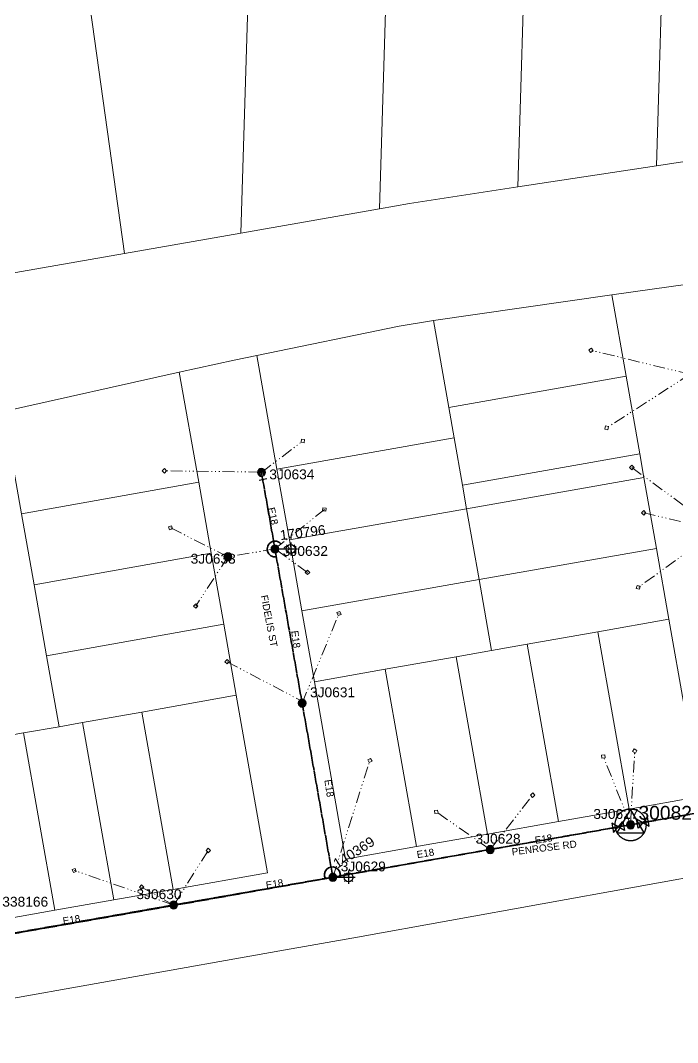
# Model space of a CAD drawing. Header units: metres. Extents: x 244561 to 254068, y 6159332 to 6162744.
# Drawn here: x 251592.3 to 251759.2, y 6161391.3 to 6161650.9 of the extents above; entities that cross this region are included whole.
import ezdxf
from ezdxf.enums import TextEntityAlignment as Align

# ---------------------------------------------------------------- set-up
doc = ezdxf.new("R2010")
doc.units = ezdxf.units.M
doc.linetypes.add('Cable Exist OH', pattern=[1, 1, 0])
doc.linetypes.add('PHANTOMX2', pattern=[6.6, 3, -0.75, 0.2, -0.75, 0.2, -0.75, 0.2, -0.75])
doc.layers.get('0').update_dxf_attribs({"color": 6})
for name, color, linetype, lineweight in [('_User_HV_Exist', 1, 'Continuous', 35), ('_User_LV_Exist', 5, 'Continuous', 35), ('Cadastre Developer_SP_NEW', 92, 'Continuous', 15), ('Cadastre Land Parcels_SP_EXT', 118, 'Continuous', 15), ('Cadastre Roads_SP_EXT', 218, 'Continuous', 15), ('Mains_HV_EXT', 13, 'Continuous', 25), ('Mains_LV_EXT', 163, 'Continuous', 25), ('Mains_SL_EXT', 131, 'Continuous', 25), ('Services_SP_EXT', 42, 'PHANTOMX2', 20)]:
    doc.layers.add(name, color=color, linetype=linetype, lineweight=lineweight)
for name, color, linetype in [('Equip_LV_EXT', 7, 'Continuous'), ('Equip_SP_SL_EXT', 7, 'Continuous'), ('Sub_SP_TR_HV_LV_EXT', 7, 'Continuous'), ('SupportsOH_SP_TR_HV_LV_SL_EXT', 7, 'Continuous')]:
    doc.layers.add(name, color=color, linetype=linetype)
doc.styles.add('iecARIAL', font='arial.ttf', dxfattribs={"height": 2})
doc.styles.add('POLE_LABEL', font='arial.ttf', dxfattribs={"height": 2})
doc.styles.add('SL_LABEL', font='arial.ttf', dxfattribs={"height": 2})
doc.styles.get("Standard").update_dxf_attribs({"font": 'arial.ttf'})

# ---------------------------------------------------------------- blocks, each defined once
blk = doc.blocks.new('SUB_POLE_EXT')
at = {"flags": 128}
for points in [[(-0.05, 4), (-0.15, 4), (-0.25, 3.99), (-0.34, 3.99), (-0.44, 3.98), (-0.54, 3.96), (-0.64, 3.95), (-0.73, 3.93), (-0.83, 3.91), (-0.92, 3.89), (-1.02, 3.87), (-1.11, 3.84), (-1.21, 3.81), (-1.3, 3.78), (-1.39, 3.75), (-1.49, 3.71), (-1.58, 3.68), (-1.67, 3.64), (-1.75, 3.59), (-1.84, 3.55), (-1.93, 3.5), (-2.01, 3.46), (-2.1, 3.41), (-2.18, 3.35), (-2.26, 3.3), (-2.34, 3.24), (-2.42, 3.18), (-2.5, 3.12), (-2.58, 3.06), (-2.65, 3), (-2.72, 2.93), (-2.79, 2.86), (-2.86, 2.79), (-2.93, 2.72), (-3, 2.65), (-3.06, 2.58), (-3.12, 2.5), (-3.18, 2.42), (-3.24, 2.34), (-3.3, 2.26), (-3.35, 2.18), (-3.41, 2.1), (-3.46, 2.01), (-3.5, 1.93), (-3.55, 1.84), (-3.59, 1.75), (-3.64, 1.67), (-3.68, 1.58), (-3.71, 1.49), (-3.75, 1.39), (-3.78, 1.3), (-3.81, 1.21), (-3.84, 1.11), (-3.87, 1.02), (-3.89, 0.92), (-3.91, 0.83), (-3.93, 0.73), (-3.95, 0.64), (-3.96, 0.54), (-3.98, 0.44), (-3.99, 0.34), (-3.99, 0.25), (-4, 0.15), (-4, 0.05), (-4, -0.05), (-4, -0.15), (-3.99, -0.25), (-3.99, -0.34), (-3.98, -0.44), (-3.96, -0.54), (-3.95, -0.64), (-3.93, -0.73), (-3.91, -0.83), (-3.89, -0.92), (-3.87, -1.02), (-3.84, -1.11), (-3.81, -1.21), (-3.78, -1.3), (-3.75, -1.39), (-3.71, -1.49), (-3.68, -1.58), (-3.64, -1.67), (-3.59, -1.75), (-3.55, -1.84), (-3.5, -1.93), (-3.46, -2.01), (-3.41, -2.1), (-3.35, -2.18), (-3.3, -2.26), (-3.24, -2.34), (-3.18, -2.42), (-3.12, -2.5), (-3.06, -2.58), (-3, -2.65), (-2.93, -2.72), (-2.86, -2.79), (-2.79, -2.86), (-2.72, -2.93), (-2.65, -3), (-2.58, -3.06), (-2.5, -3.12), (-2.42, -3.18), (-2.34, -3.24), (-2.26, -3.3), (-2.18, -3.35), (-2.1, -3.41), (-2.01, -3.46), (-1.93, -3.5), (-1.84, -3.55), (-1.75, -3.59), (-1.67, -3.64), (-1.58, -3.68), (-1.49, -3.71), (-1.39, -3.75), (-1.3, -3.78), (-1.21, -3.81), (-1.11, -3.84), (-1.02, -3.87), (-0.92, -3.89), (-0.83, -3.91), (-0.73, -3.93), (-0.64, -3.95), (-0.54, -3.96), (-0.44, -3.98), (-0.34, -3.99), (-0.25, -3.99), (-0.15, -4), (-0.05, -4), (0.05, -4), (0.15, -4), (0.25, -3.99), (0.34, -3.99), (0.44, -3.98), (0.54, -3.96), (0.64, -3.95), (0.73, -3.93), (0.83, -3.91), (0.92, -3.89), (1.02, -3.87), (1.11, -3.84), (1.21, -3.81), (1.3, -3.78), (1.39, -3.75), (1.49, -3.71), (1.58, -3.68), (1.67, -3.64), (1.75, -3.59), (1.84, -3.55), (1.93, -3.5), (2.01, -3.46), (2.1, -3.41), (2.18, -3.35), (2.26, -3.3), (2.34, -3.24), (2.42, -3.18), (2.5, -3.12), (2.58, -3.06), (2.65, -3), (2.72, -2.93), (2.79, -2.86), (2.86, -2.79), (2.93, -2.72), (3, -2.65), (3.06, -2.58), (3.12, -2.5), (3.18, -2.42), (3.24, -2.34), (3.3, -2.26), (3.35, -2.18), (3.41, -2.1), (3.46, -2.01), (3.5, -1.93), (3.55, -1.84), (3.59, -1.75), (3.64, -1.67), (3.68, -1.58), (3.71, -1.49), (3.75, -1.39), (3.78, -1.3), (3.81, -1.21), (3.84, -1.11), (3.87, -1.02), (3.89, -0.92), (3.91, -0.83), (3.93, -0.73), (3.95, -0.64), (3.96, -0.54), (3.98, -0.44), (3.99, -0.34), (3.99, -0.25), (4, -0.15), (4, -0.05), (4, 0.05), (4, 0.15), (3.99, 0.25), (3.99, 0.34), (3.98, 0.44), (3.96, 0.54), (3.95, 0.64), (3.93, 0.73), (3.91, 0.83), (3.89, 0.92), (3.87, 1.02), (3.84, 1.11), (3.81, 1.21), (3.78, 1.3), (3.75, 1.39), (3.71, 1.49), (3.68, 1.58), (3.64, 1.67), (3.59, 1.75), (3.55, 1.84), (3.5, 1.93), (3.46, 2.01), (3.41, 2.1), (3.35, 2.18), (3.3, 2.26), (3.24, 2.34), (3.18, 2.42), (3.12, 2.5), (3.06, 2.58), (3, 2.65), (2.93, 2.72), (2.86, 2.79), (2.79, 2.86), (2.72, 2.93), (2.65, 3), (2.58, 3.06), (2.5, 3.12), (2.42, 3.18), (2.34, 3.24), (2.26, 3.3), (2.18, 3.35), (2.1, 3.41), (2.01, 3.46), (1.93, 3.5), (1.84, 3.55), (1.75, 3.59), (1.67, 3.64), (1.58, 3.68), (1.49, 3.71), (1.39, 3.75), (1.3, 3.78), (1.21, 3.81), (1.11, 3.84), (1.02, 3.87), (0.92, 3.89), (0.83, 3.91), (0.73, 3.93), (0.64, 3.95), (0.54, 3.96), (0.44, 3.98), (0.34, 3.99), (0.25, 3.99), (0.15, 4), (0.05, 4)], [(0, 4), (-3.46, -2), (3.46, -2)]]:
    blk.add_lwpolyline(points, close=True, dxfattribs=at)
at = {"flags": 8}
blk.add_attdef('ASSET_NUM', text='', height=2.5, dxfattribs=at).set_placement((0, 7), align=Align.MIDDLE_CENTER)
for tag, flags, p in [('STREET_CODE', 9, (-1.38, 1.45)), ('NO_PHASES', 9, (-1.38, 1.05)), ('OPERATED_BY', 9, (-1.38, 0.65)), ('MAINTAINED_BY', 9, (-1.38, 0.45)), ('ORIENTATION', 9, (-1.38, 0.25)), ('OWNED_BY', 9, (-1.38, 0.05)), ('CONSTRUCTED_VOLTAGE', 9, (-1.13, 0.75)), ('OPERATING_VOLTAGE', 9, (-1.13, 0.35)), ('STATE', 9, (-1.38, -0.35)), ('USAGE', 9, (-1.38, -0.75)), ('LEGEND', 9, (-1.38, -0.95)), ('SUBURB', 9, (-1.38, -1.15)), ('STREETNAME', 9, (-1.38, -1.35)), ('LOCATION', 9, (-1.38, -1.55)), ('NOTES', 9, (-1.38, -1.75)), ('Z', 1, (-1.38, -1.95)), ('SECONDARY_VOLTAGE', 9, (-1.13, -0.65)), ('SUBSTATION_TYPE', 9, (-1.13, -1.05))]:
    blk.add_attdef(tag, text='', height=0.1, dxfattribs=dict(flags=flags)).set_placement(p, align=Align.MIDDLE_LEFT)
blk = doc.blocks.new('LV_OH_LINKS_DISTFUSE_EXT')
for p, q in [((0, 0), (0.96, 0)), ((3.84, 0), (4.8, 0))]:
    blk.add_line(p, q)
blk.add_lwpolyline([(3.84, -1.2), (3.84, 1.2), (0.96, -1.2), (0.96, 1.2)], close=True)
at = {"flags": 9}
for tag, p in [('ACTUAL_STATUS', (0, 0)), ('CONSTRUCTED_VOLTAGE', (0, -0.2)), ('OPERATING_VOLTAGE', (0, -0.6)), ('ORIENTATION', (0, -0.8)), ('OWNED_BY', (0, -1)), ('STATE', (0, -1.2)), ('SWITCH_TYPE', (0, -1.4)), ('NO_PHASES', (0, -0.4)), ('USAGE', (0, -1.6)), ('NOTES', (0, -1.8))]:
    blk.add_attdef(tag, text='', height=0.2, dxfattribs=at).set_placement(p, align=Align.MIDDLE_LEFT)
at = {"flags": 1}
blk.add_attdef('Z', (0, 0), '', height=0.2, dxfattribs=at)
blk = doc.blocks.new('SL_LANTERN_EXT')
at = {"flags": 9}
for tag, p in [('LRATECODE', (-7.4, 0)), ('LOUTREACHVOCAB', (-7.2, 0)), ('LOUTREACH', (-7, 0)), ('LANTNUMBER', (-6.6, 0)), ('LNEW', (-6.4, 0)), ('LMASTVOCAB', (-6.2, 0)), ('LMAST', (-6, 0)), ('LLAMPVOCAB', (-5.8, 0)), ('LLAMP', (-5.6, 0)), ('LEXIST', (-5.4, 0)), ('LCHARGE3PERCENT', (-5.2, 0)), ('LCHARGE3', (-5, 0)), ('LCHARGE2PERCENT', (-4.8, 0)), ('LCHARGE2', (-4.6, 0)), ('LCHARGE1PERCENT', (-4.4, 0)), ('LCHARGE1', (-4.2, 0)), ('LCATEGORY', (-4, 0)), ('LBRACKETVOCAB', (-3.8, 0)), ('LBRACKET', (-3.6, 0)), ('LKINGHEIGHT', (-3.4, 0)), ('CREPLACE', (-3.2, 0)), ('CREMOVE', (-3, 0)), ('CNUMBER', (-2.8, 0)), ('CNEW', (-2.6, 0)), ('CEXIST', (-2.4, 0)), ('USAGE', (-2.2, 0)), ('STATE', (-2, 0)), ('OWNED_BY', (-1.8, 0)), ('ORIENTATION', (-1.6, 0)), ('OPERATING_VOLTAGE', (-1.4, 0)), ('NO_PHASES', (-1.2, 0)), ('LANTERN_TYPE', (-1, 0)), ('LANTERN_PURPOSE', (-0.8, 0)), ('CONTROL_TYPE', (-0.6, 0)), ('CONSTRUCTED_VOLTAGE', (-0.4, 0))]:
    blk.add_attdef(tag, text='', height=0.001, rotation=270, dxfattribs=at).set_placement(p, align=Align.MIDDLE_LEFT)
at = {"style": 'SL_LABEL', "flags": 9}
blk.add_attdef('STREET_CODE', text='', height=0.001, rotation=270, dxfattribs=at).set_placement((0, 0), align=Align.MIDDLE_LEFT)
at = {"flags": 1}
blk.add_attdef('Z', (0, 0), '', height=0.001, rotation=270, dxfattribs=at)
at = {"width": 0.9}
blk.add_attdef('LNUMBER', text='', height=1, dxfattribs=at).set_placement((7, -1), align=Align.MIDDLE_LEFT)
at = {"flags": 9}
for tag, p in [('LREMOVE', (0, -7.6)), ('LREPLACE', (0, -7.8)), ('LTYPE', (0, -8)), ('LTYPEVOCAB', (0, -8.2)), ('LEGEND', (0, -8.4)), ('SUBURB', (0, -8.6)), ('STREETNAME', (0, -8.8)), ('LOCATION', (0, -9)), ('NOTES', (0, -9.2)), ('MAINTAINED_BY', (0, -9.86))]:
    blk.add_attdef(tag, text='', height=0.001, dxfattribs=at).set_placement(p, align=Align.MIDDLE_LEFT)
blk.add_attdef('OPERATED_BY', (0, -9.61), '', height=0.001, dxfattribs=at)
blk.add_wipeout([(5.69, 0), (5.06, -1.06), (4, -1.69), (2.94, -1.06), (2.31, 0), (2.94, 1.06), (4, 1.69), (5.06, 1.06)])
for p, q in [((0, 0), (4, 0)), ((2.94, 1.06), (3.2, 0.8)), ((4, 1.69), (4, 0)), ((5.06, 1.06), (4.8, 0.8)), ((2.94, -1.06), (3.2, -0.8)), ((4, 0), (5.69, 0)), ((4, 0), (4, -1.69)), ((5.06, -1.06), (4.8, -0.8))]:
    blk.add_line(p, q)
blk.add_circle((4, 0), 1.12)
blk = doc.blocks.new('CCP_EXT')
at = {"flags": 9}
blk.add_attdef('NOTES', text='', height=0.2, dxfattribs=at).set_placement((0, -2), align=Align.MIDDLE_LEFT)
blk.add_wipeout([(0, 0.57), (0.57, 0), (0, -0.57), (-0.57, 0)])
blk.add_lwpolyline([(-0.57, 0), (0, 0.57), (0.57, 0), (0, -0.57), (-0.57, 0)])
at = {"flags": 1}
blk.add_attdef('Z', (0, 0), '', height=0.2, dxfattribs=at)
at = {"flags": 9}
for tag, p in [('CCP_TYPE', (0, 0)), ('CONSTRUCTED_VOLTAGE', (0, -0.2)), ('OPERATING_VOLTAGE', (0, -0.6)), ('ORIENTATION', (0, -0.8)), ('OWNED_BY', (0, -1)), ('STATE', (0, -1.8)), ('NO_PHASES', (0, -0.4)), ('USAGE', (0, -1.2)), ('LEGEND', (0, -1.4)), ('LIFE_SUPPORT', (0, -1.6))]:
    blk.add_attdef(tag, text='', height=0.2, dxfattribs=at).set_placement(p, align=Align.MIDDLE_LEFT)
blk = doc.blocks.new('POLE_EXT')
blk.add_hatch(color=256).paths.add_polyline_path([(-1, 0, 1), (1, 0, 1)])
blk.add_lwpolyline([(-1, 0, 1), (1, 0, 1)], format="xyb", close=True)
at = {"flags": 8}
blk.add_attdef('pNumber', text='', height=2, dxfattribs=at).set_placement((2.5, 2.5), align=Align.MIDDLE_CENTER)
at = {"style": 'POLE_LABEL', "flags": 9}
for tag, p in [('STRUCTURE_PLANT_NUMBER', (1.35, 0.03)), ('STREET_CODE', (1.35, -0.2))]:
    blk.add_attdef(tag, text='', height=0.2, dxfattribs=at).set_placement(p, align=Align.MIDDLE_LEFT)
at = {"flags": 9}
for tag, p in [('OWNED_BY', (1.35, -0.4)), ('SPECIAL_USE', (1.35, -0.8)), ('STATE', (1.35, -1)), ('cLV', (1.35, -1.4)), ('hDepth', (1.35, -1.6)), ('hDia', (1.35, -1.8)), ('cHV', (1.35, -2)), ('PARENT', (1.35, -0.6)), ('USAGE', (1.35, -1.2)), ('LBRACKET', (1.35, -2.2)), ('LExisting', (1.35, -2.4)), ('LANTNUMBER', (1.35, -2.6)), ('cLinedev', (1.35, -3.4)), ('pExisting', (1.35, -3.8)), ('pFooting', (1.35, -4.4)), ('pNew', (1.35, -4.6)), ('pRelocate', (1.35, -5)), ('pRemove', (1.35, -5.2)), ('LOther', (1.35, -2.8)), ('LRemove', (1.35, -3)), ('LEGEND', (1.35, -3.2)), ('LOCATION', (1.35, -3.6)), ('PFNUMBER', (1.35, -4)), ('NEWPFNUMBER', (1.35, -4.2)), ('pReplace', (1.35, -5.4)), ('pStay', (1.35, -5.6)), ('pType', (1.35, -5.8)), ('cspan', (1.35, -6)), ('STREETNAME', (1.35, -6.2)), ('SUBURB', (1.35, -6.4)), ('OPERATED_BY', (1.36, -7.01)), ('NOTES', (1.35, -6.6)), ('MAINTAINED_BY', (1.36, -6.81))]:
    blk.add_attdef(tag, text='', height=0.2, dxfattribs=at).set_placement(p, align=Align.MIDDLE_LEFT)
at = {"flags": 1}
blk.add_attdef('Z', (1.35, -7.33), '', height=0.2, dxfattribs=at)
blk = doc.blocks.new('End Shackle_EXT')
blk.add_wipeout([(0, 0.25), (1.81, 0.25), (1.82, -0.25), (0, -0.25)])
blk.add_line((1.81, -1), (1.81, 1))
at = {"flags": 1}
blk.add_attdef('Z', (0, 0), '', height=0.2, dxfattribs=at)
at = {"flags": 9}
for tag, p in [('CONNECTOR_TYPE', (0, 0)), ('CONSTRUCTED_VOLTAGE', (0, -0.2)), ('OPERATING_VOLTAGE', (0, -0.6)), ('ORIENTATION', (0, -0.8)), ('OWNED_BY', (0, -1)), ('STATE', (0, -1.2)), ('NO_PHASES', (0, -0.4)), ('USAGE', (0, -1.4)), ('NOTES', (0, -1.6))]:
    blk.add_attdef(tag, text='', height=0.2, dxfattribs=at).set_placement(p, align=Align.MIDDLE_LEFT)

msp = doc.modelspace()

# ---------------------------------------------------------------- linework, layer by layer
at = {"layer": '_User_LV_Exist', "linetype": 'Cable Exist OH'}
for points in [[(251747.229, 6161446.652), (251781.4981, 6161452.6941)], [(251747.229, 6161446.652), (251711.5609, 6161440.363)], [(251577.7689, 6161416.7787), (251631.1734, 6161426.2757)]]:
    msp.add_lwpolyline(points, dxfattribs=at)
at = {"layer": 'Cadastre Developer_SP_NEW', "linetype": 'Continuous'}
for points in [[(251618.6697, 6161591.7821), (251606.1672, 6161681.5029), (251604.1033, 6161681.3787), (251594.6201, 6161680.5045), (251585.1965, 6161679.1332), (251575.8568, 6161677.2716), (251566.628, 6161674.9234), (251560.0536, 6161672.8795), (251589.1191, 6161586.6139), (251618.6697, 6161591.7821)], [(251648.2204, 6161596.9492), (251650.7343, 6161679.5789), (251628.918, 6161681.0974), (251606.1672, 6161681.5029), (251618.6697, 6161591.7821), (251648.2204, 6161596.9492)], [(251683.4248, 6161603.1062), (251685.717, 6161678.4636), (251683.3835, 6161678.4873), (251681.0498, 6161678.519), (251678.7168, 6161678.5568), (251676.3834, 6161678.6024), (251674.0508, 6161678.6551), (251671.718, 6161678.7147), (251669.3858, 6161678.7823), (251667.0534, 6161678.8568), (251664.7208, 6161678.9384), (251662.3888, 6161679.0269), (251660.0575, 6161679.1233), (251657.7259, 6161679.2258), (251655.3951, 6161679.3362), (251653.0648, 6161679.4546), (251650.7343, 6161679.5789), (251648.2204, 6161596.9492), (251683.4248, 6161603.1062)], [(251691.0584, 6161604.4422), (251718.6049, 6161608.6416), (251720.7463, 6161678.8908), (251709.6742, 6161678.6356), (251707.2787, 6161678.5841), (251704.8836, 6161678.5405), (251702.4876, 6161678.5039), (251700.0922, 6161678.4752), (251697.6966, 6161678.4546), (251695.3008, 6161678.4409), (251692.9047, 6161678.435), (251690.5085, 6161678.4373), (251688.1129, 6161678.4464), (251685.717, 6161678.4636), (251683.4248, 6161603.1062), (251691.0584, 6161604.4422)], [(251753.7831, 6161614.0045), (251755.7641, 6161678.9781), (251753.4373, 6161679.024), (251751.11, 6161679.0619), (251748.7838, 6161679.0919), (251746.456, 6161679.1158), (251744.1293, 6161679.1318), (251741.802, 6161679.1408), (251739.4748, 6161679.142), (251737.1478, 6161679.136), (251734.8202, 6161679.1232), (251732.4937, 6161679.1024), (251730.1665, 6161679.0746), (251727.8396, 6161679.0388), (251725.5128, 6161678.9961), (251723.1861, 6161678.9465), (251720.7463, 6161678.8908), (251718.6049, 6161608.6416), (251753.7831, 6161614.0045)], [(251790.4877, 6161619.6015), (251792.2468, 6161677.3077), (251778.721, 6161678.0305), (251755.7641, 6161678.9781), (251753.7831, 6161614.0045), (251790.4877, 6161619.6015)], [(251580.7146, 6161421.3598), (251582.9947, 6161421.7606), (251575.0346, 6161466.7889), (251593.0422, 6161469.9786), (251602.0534, 6161471.5746), (251598.8797, 6161489.5847), (251595.7059, 6161507.5946), (251592.5321, 6161525.6047), (251587.9412, 6161551.658), (251586.062, 6161551.2691), (251537.9184, 6161539.2163), (251523.7716, 6161535.6758), (251545.1735, 6161415.0928), (251580.7146, 6161421.3598)], [(251601.0051, 6161424.9364), (251593.0422, 6161469.9786), (251575.0346, 6161466.7889), (251582.9947, 6161421.7606), (251601.0051, 6161424.9364)]]:
    msp.add_lwpolyline(points, close=True, dxfattribs=at)
at = {"layer": 'Cadastre Land Parcels_SP_EXT', "linetype": 'Continuous'}
for points in [[(252165.6289, 6161716.8082), (251980.4688, 6161659.6085), (251883.4393, 6161639.7363), (251813.7414, 6161623.297), (251790.4876, 6161619.6015), (251753.783, 6161614.0045), (251718.6048, 6161608.6416), (251691.0582, 6161604.4422), (251683.4246, 6161603.1063), (251648.2202, 6161596.9493), (251618.6696, 6161591.7822), (251589.1189, 6161586.6139), (251574.3226, 6161584.1696), (251555.8402, 6161577.7777), (251517.9467, 6161564.9739), (251470.5788, 6161548.9691), (251423.1895, 6161533.0291), (251360.3179, 6161503.7091), (251314.2861, 6161477.9612), (251260.9887, 6161444.8712), (251251.6398, 6161438.6951), (251185.807, 6161391.0979)], [(251587.941, 6161551.658), (251632.6076, 6161561.6267), (251646.5437, 6161564.6231), (251652.2982, 6161565.8109), (251688.466, 6161573.2895), (251697.1612, 6161574.7465), (251742.4418, 6161581.2154), (251762.365, 6161584.0611), (251809.4103, 6161590.6218), (251861.6436, 6161598.1518), (251876.2055, 6161601.1228), (251949.3936, 6161617.2106), (251969.0701, 6161622.7819), (251996.0722, 6161630.9364), (252007.742, 6161634.4603), (252023.1937, 6161638.6542), (252050.4145, 6161646.0411)]]:
    msp.add_lwpolyline(points, dxfattribs=at)
for points in [[(251618.6697, 6161591.7821), (251606.1672, 6161681.5029), (251604.1033, 6161681.3787), (251594.6201, 6161680.5045), (251585.1965, 6161679.1332), (251575.8568, 6161677.2716), (251566.628, 6161674.9234), (251560.0536, 6161672.8795), (251589.1191, 6161586.6139), (251618.6697, 6161591.7821)], [(251648.2204, 6161596.9492), (251650.7343, 6161679.5789), (251628.918, 6161681.0974), (251606.1672, 6161681.5029), (251618.6697, 6161591.7821), (251648.2204, 6161596.9492)], [(251683.4248, 6161603.1062), (251685.717, 6161678.4636), (251683.3835, 6161678.4873), (251681.0498, 6161678.519), (251678.7168, 6161678.5568), (251676.3834, 6161678.6024), (251674.0508, 6161678.6551), (251671.718, 6161678.7147), (251669.3858, 6161678.7823), (251667.0534, 6161678.8568), (251664.7208, 6161678.9384), (251662.3888, 6161679.0269), (251660.0575, 6161679.1233), (251657.7259, 6161679.2258), (251655.3951, 6161679.3362), (251653.0648, 6161679.4546), (251650.7343, 6161679.5789), (251648.2204, 6161596.9492), (251683.4248, 6161603.1062)], [(251691.0584, 6161604.4422), (251718.6049, 6161608.6416), (251720.7463, 6161678.8908), (251709.6742, 6161678.6356), (251707.2787, 6161678.5841), (251704.8836, 6161678.5405), (251702.4876, 6161678.5039), (251700.0922, 6161678.4752), (251697.6966, 6161678.4546), (251695.3008, 6161678.4409), (251692.9047, 6161678.435), (251690.5085, 6161678.4373), (251688.1129, 6161678.4464), (251685.717, 6161678.4636), (251683.4248, 6161603.1062), (251691.0584, 6161604.4422)], [(251753.7831, 6161614.0045), (251755.7641, 6161678.9781), (251753.4373, 6161679.024), (251751.11, 6161679.0619), (251748.7838, 6161679.0919), (251746.456, 6161679.1158), (251744.1293, 6161679.1318), (251741.802, 6161679.1408), (251739.4748, 6161679.142), (251737.1478, 6161679.136), (251734.8202, 6161679.1232), (251732.4937, 6161679.1024), (251730.1665, 6161679.0746), (251727.8396, 6161679.0388), (251725.5128, 6161678.9961), (251723.1861, 6161678.9465), (251720.7463, 6161678.8908), (251718.6049, 6161608.6416), (251753.7831, 6161614.0045)], [(251790.4877, 6161619.6015), (251792.2468, 6161677.3077), (251778.721, 6161678.0305), (251755.7641, 6161678.9781), (251753.7831, 6161614.0045), (251790.4877, 6161619.6015)], [(251746.0801, 6161560.5737), (251742.4419, 6161581.2154), (251697.1614, 6161574.7465), (251701.0579, 6161552.6361), (251746.0801, 6161560.5737)], [(251702.4128, 6161544.9463), (251701.0579, 6161552.6361), (251697.1614, 6161574.7465), (251688.4662, 6161573.2895), (251652.2983, 6161565.8109), (251657.3775, 6161537.0082), (251702.4128, 6161544.9463)], [(251637.5402, 6161533.6609), (251632.6077, 6161561.6266), (251587.9412, 6161551.658), (251592.5321, 6161525.6047), (251637.5402, 6161533.6609)], [(251749.5523, 6161540.877), (251746.0801, 6161560.5737), (251701.0579, 6161552.6361), (251702.4128, 6161544.9463), (251704.5285, 6161532.9393), (251749.5523, 6161540.877)], [(251580.7146, 6161421.3598), (251582.9947, 6161421.7606), (251575.0346, 6161466.7889), (251593.0422, 6161469.9786), (251602.0534, 6161471.5746), (251598.8797, 6161489.5847), (251595.7059, 6161507.5946), (251592.5321, 6161525.6047), (251587.9412, 6161551.658), (251586.062, 6161551.2691), (251537.9184, 6161539.2163), (251523.7716, 6161535.6758), (251545.1735, 6161415.0928), (251580.7146, 6161421.3598)], [(251705.5863, 6161526.9363), (251704.5285, 6161532.9393), (251702.4128, 6161544.9463), (251657.3775, 6161537.0082), (251660.5536, 6161518.9982), (251705.5863, 6161526.9363)], [(251750.6109, 6161534.874), (251749.5523, 6161540.877), (251704.5285, 6161532.9393), (251705.5863, 6161526.9363), (251750.6109, 6161534.874)], [(251753.7852, 6161516.8639), (251750.6109, 6161534.874), (251705.5863, 6161526.9363), (251708.7599, 6161508.9262), (251753.7852, 6161516.8639)], [(251640.7213, 6161515.6252), (251637.5402, 6161533.6609), (251592.5321, 6161525.6047), (251595.7059, 6161507.5946), (251640.7213, 6161515.6252)], [(251708.7599, 6161508.9262), (251705.5863, 6161526.9363), (251660.5536, 6161518.9982), (251663.7297, 6161500.9881), (251708.7599, 6161508.9262)], [(251720.9391, 6161492.5039), (251738.9497, 6161495.6784), (251756.9603, 6161498.8539), (251753.7852, 6161516.8639), (251708.7599, 6161508.9262), (251711.9334, 6161490.9162), (251720.9391, 6161492.5039)], [(251643.903, 6161497.5885), (251640.7213, 6161515.6252), (251595.7059, 6161507.5946), (251598.8797, 6161489.5847), (251643.903, 6161497.5885)], [(251684.9164, 6161486.1528), (251702.927, 6161489.3283), (251711.9334, 6161490.9162), (251708.7599, 6161508.9262), (251663.7297, 6161500.9881), (251666.9059, 6161482.9782), (251684.9164, 6161486.1528)], [(251764.8972, 6161453.8278), (251756.9603, 6161498.8539), (251738.9497, 6161495.6784), (251746.8867, 6161450.6533), (251764.8972, 6161453.8278)], [(251608.0293, 6161472.6331), (251623.0727, 6161475.298), (251647.0832, 6161479.5518), (251643.903, 6161497.5885), (251598.8797, 6161489.5847), (251602.0534, 6161471.5746), (251608.0293, 6161472.6331)], [(251746.8867, 6161450.6533), (251738.9497, 6161495.6784), (251720.9391, 6161492.5039), (251728.8771, 6161447.4769), (251746.8867, 6161450.6533)], [(251728.8771, 6161447.4769), (251720.9391, 6161492.5039), (251711.9334, 6161490.9162), (251702.927, 6161489.3283), (251710.8666, 6161444.3024), (251728.8771, 6161447.4769)], [(251710.8666, 6161444.3024), (251702.927, 6161489.3283), (251684.9164, 6161486.1528), (251692.8561, 6161441.1288), (251710.8666, 6161444.3024)], [(251692.8561, 6161441.1288), (251684.9164, 6161486.1528), (251666.9059, 6161482.9782), (251674.8465, 6161437.9532), (251692.8561, 6161441.1288)], [(251655.0364, 6161434.4605), (251647.0832, 6161479.5518), (251623.0727, 6161475.298), (251631.0223, 6161430.2266), (251655.0364, 6161434.4605)], [(251631.0223, 6161430.2266), (251623.0727, 6161475.298), (251608.0293, 6161472.6331), (251615.994, 6161427.579), (251631.0223, 6161430.2266)], [(251615.994, 6161427.579), (251608.0293, 6161472.6331), (251602.0534, 6161471.5746), (251593.0422, 6161469.9786), (251601.0051, 6161424.9364), (251615.994, 6161427.579)], [(251601.0051, 6161424.9364), (251593.0422, 6161469.9786), (251575.0346, 6161466.7889), (251582.9947, 6161421.7606), (251601.0051, 6161424.9364)], [(251771.6998, 6161435.0068), (251677.8494, 6161418.0956), (251658.1528, 6161414.6059), (251501.9061, 6161386.8768), (251443.4737, 6161356.7434), (251754.4115, 6161313.072), (251771.6998, 6161435.0068)]]:
    msp.add_lwpolyline(points, close=True, dxfattribs=at)
at = {"layer": 'Mains_LV_EXT', "linetype": 'Continuous'}
for points in [[(251658.4313, 6161518.029, 1.66582972), (251657.2071, 6161514.7156)], [(251673.4643, 6161433.6644, 1.3966114), (251669.7398, 6161432.9745)]]:
    msp.add_lwpolyline(points, format="xyb", dxfattribs=at)
at = {"layer": 'Mains_LV_EXT', "linetype": 'Cable Exist OH'}
for points in [[(251747.229, 6161446.652), (251781.4981, 6161452.6941)], [(251747.229, 6161446.652), (251711.5609, 6161440.363)], [(251577.7689, 6161416.7787), (251631.1734, 6161426.2757)]]:
    msp.add_lwpolyline(points, dxfattribs=at)

# ---------------------------------------------------------------- block references
at = {"layer": 'Equip_LV_EXT'}
for p, rotation in [((251747.9781, 6161446.784), 9.999912713068024), ((251746.4432, 6161446.5134), 189.9581210947559)]:
    msp.add_blockref('LV_OH_LINKS_DISTFUSE_EXT', p, dxfattribs=dict(at, rotation=rotation))
at = {"layer": 'Sub_SP_TR_HV_LV_EXT'}
ref = msp.add_blockref('SUB_POLE_EXT', (251747.229, 6161446.652), dxfattribs=at)
ref.add_attrib('ASSET_NUM', '30082', dxfattribs={"layer": '0', "height": 3.5}).set_placement((251749.229, 6161446.902), align=Align.BOTTOM_LEFT)
at = {"layer": 'SupportsOH_SP_TR_HV_LV_SL_EXT'}
ref = msp.add_blockref('POLE_EXT', (251653.4681, 6161536.1577), dxfattribs=at)
ref.add_attrib('ASSET_NUM', '3J0634', dxfattribs={"layer": '0', "height": 2.5, "style": 'POLE_LABEL'}).set_placement((251655.4681, 6161536.9077), align=Align.TOP_LEFT)
ref = msp.add_blockref('POLE_EXT', (251644.9423, 6161514.7218), dxfattribs=at)
ref.add_attrib('ASSET_NUM', '3J0633', dxfattribs={"layer": '0', "height": 2.5, "style": 'POLE_LABEL'}).set_placement((251646.9423, 6161515.4718), align=Align.TOP_RIGHT)
ref = msp.add_blockref('POLE_EXT', (251663.8011, 6161477.552), dxfattribs=at)
ref.add_attrib('ASSET_NUM', '3J0631', dxfattribs={"layer": '0', "height": 2.5, "style": 'POLE_LABEL'}).set_placement((251665.8011, 6161478.302), align=Align.BOTTOM_LEFT)
ref = msp.add_blockref('POLE_EXT', (251747.229, 6161446.652), dxfattribs=at)
ref.add_attrib('ASSET_NUM', '3J0627', dxfattribs={"layer": '0', "height": 2.5, "style": 'POLE_LABEL'}).set_placement((251749.229, 6161447.402), align=Align.BOTTOM_RIGHT)
ref = msp.add_blockref('POLE_EXT', (251711.5609, 6161440.3631), dxfattribs=at)
ref.add_attrib('ASSET_NUM', '3J0628', dxfattribs={"layer": '0', "height": 2.5, "style": 'POLE_LABEL'}).set_placement((251713.5609, 6161441.1131), align=Align.BOTTOM_CENTER)
ref = msp.add_blockref('POLE_EXT', (251585.6435, 6161424.3591), dxfattribs=at)
ref.add_attrib('ASSET_NUM', '338166', dxfattribs={"layer": '0', "height": 2.5, "style": 'POLE_LABEL'}).set_placement((251587.6435, 6161425.1091), align=Align.BOTTOM_LEFT)

# ---------------------------------------------------------------- texts
at = {"layer": 'Cadastre Roads_SP_EXT'}
for s, rotation, p in [('FIDELIS ST', 280.982532, (251653.273, 6161504.8133)), ('PENROSE RD', 7.177226, (251717.1508, 6161438.8733))]:
    msp.add_text(s, height=1.8, rotation=rotation, dxfattribs=at).set_placement(p)
at = {"layer": 'Mains_LV_EXT'}
for rotation, p in [(277.420975, (251661.0216, 6161495.8628)), (278.790526, (251669.4353, 6161458.0048)), (9.091608, (251723.056, 6161441.8179)), (9.069189, (251693.0556, 6161438.172)), (9.069469, (251654.7271, 6161430.4111)), (9.069759, (251603.1492, 6161421.306))]:
    msp.add_text('E18', height=1.8, rotation=rotation, dxfattribs=at).set_placement(p)

# ---------------------------------------------------------------- next in the draw order: block references
at = {"layer": 'Equip_SP_SL_EXT'}
ref = msp.add_blockref('SL_LANTERN_EXT', (251656.8972, 6161516.7005), dxfattribs=at)
ref.add_attrib('ASSET_NUM', '170796', dxfattribs={"layer": '0', "height": 2.5, "rotation": 7.002818, "style": 'iecARIAL'}).set_placement((251658.3972, 6161518.2005), align=Align.BOTTOM_LEFT)
ref = msp.add_blockref('SL_LANTERN_EXT', (251671.602, 6161433.3194), dxfattribs=at)
ref.add_attrib('ASSET_NUM', '140369', dxfattribs={"layer": '0', "height": 2.5, "rotation": 32.569704, "style": 'iecARIAL'}).set_placement((251673.102, 6161434.8194), align=Align.BOTTOM_LEFT)
at = {"layer": 'Services_SP_EXT'}
for p, rotation in [((251737.1404, 6161567.1666), 167.5235594508838), ((251741.157, 6161547.4771), 32.84111272807832), ((251663.982, 6161544.137), 36.24858405374355), ((251628.8206, 6161536.5534), 359.5340089418627), ((251669.4518, 6161526.7185), 39.78000504422604), ((251630.3527, 6161522.1055), 153.5729467013714), ((251749.1659, 6161506.962), 211.1207000840422), ((251673.1722, 6161500.3152), 66.89591463166191), ((251740.3191, 6161463.9885), 51.7128059711297), ((251748.2836, 6161465.3939), 106.2679139855315), ((251681.002, 6161462.9858), 73.54458974041938), ((251722.3393, 6161454.1599), 87.8153314059581), ((251697.8711, 6161449.9649), 141.4790810890476), ((251605.9248, 6161435.0635), 156.1339768675194)]:
    msp.add_blockref('CCP_EXT', p, dxfattribs=dict(at, rotation=rotation))
for p in [(251747.5281, 6161537.4096), (251750.5697, 6161525.9024), (251665.1597, 6161510.7662), (251636.7696, 6161502.2198), (251644.7612, 6161488.0627), (251639.9571, 6161440.1356), (251623.02, 6161430.8466)]:
    msp.add_blockref('CCP_EXT', p, dxfattribs=at)

# ---------------------------------------------------------------- next in the draw order: linework, layer by layer
at = {"layer": '_User_HV_Exist', "linetype": 'Cable Exist OH'}
for points in [[(251747.229, 6161446.652), (251822.8712, 6161459.9856), (251941.0726, 6161480.4089), (251985.7987, 6161488.1115), (252029.4517, 6161495.4756), (252069.019, 6161502.5491)], [(251221.2203, 6161284), (251271.0793, 6161326.1218), (251329.5765, 6161377.9986), (251378.0908, 6161383.0357), (251521.5448, 6161407.0278), (251747.229, 6161446.652)]]:
    msp.add_lwpolyline(points, dxfattribs=at)
at = {"layer": '_User_LV_Exist', "linetype": 'Continuous'}
for points in [[(251658.4313, 6161518.029, 1.66582972), (251657.2071, 6161514.7156)], [(251673.4643, 6161433.6644, 1.3966114), (251669.7398, 6161432.9745)]]:
    msp.add_lwpolyline(points, format="xyb", dxfattribs=at)
at = {"layer": '_User_LV_Exist', "linetype": 'Cable Exist OH'}
for points in [[(251663.8011, 6161477.552), (251656.8971, 6161516.7005)], [(251671.602, 6161433.3194), (251663.8011, 6161477.552)], [(251671.602, 6161433.3194), (251711.5609, 6161440.363)], [(251631.1734, 6161426.2757), (251671.602, 6161433.3194)]]:
    msp.add_lwpolyline(points, dxfattribs=at)
at = {"layer": 'Cadastre Developer_SP_NEW', "linetype": 'Continuous'}
msp.add_lwpolyline([(251587.941, 6161551.658), (251632.6076, 6161561.6267), (251646.5437, 6161564.6231), (251652.2982, 6161565.8109), (251688.466, 6161573.2895), (251697.1612, 6161574.7465), (251742.4418, 6161581.2154), (251762.365, 6161584.0611), (251809.4103, 6161590.6218), (251861.6436, 6161598.1518), (251876.2055, 6161601.1228), (251949.3936, 6161617.2106), (251969.0701, 6161622.7819), (251996.0722, 6161630.9364), (252007.742, 6161634.4603), (252023.1937, 6161638.6542), (252050.4145, 6161646.0411)], dxfattribs=at)
for points in [[(251746.0801, 6161560.5737), (251742.4419, 6161581.2154), (251697.1614, 6161574.7465), (251701.0579, 6161552.6361), (251746.0801, 6161560.5737)], [(251637.5402, 6161533.6609), (251632.6077, 6161561.6266), (251587.9412, 6161551.658), (251592.5321, 6161525.6047), (251637.5402, 6161533.6609)], [(251749.5523, 6161540.877), (251746.0801, 6161560.5737), (251701.0579, 6161552.6361), (251702.4128, 6161544.9463), (251704.5285, 6161532.9393), (251749.5523, 6161540.877)], [(251705.5863, 6161526.9363), (251704.5285, 6161532.9393), (251702.4128, 6161544.9463), (251657.3775, 6161537.0082), (251660.5536, 6161518.9982), (251705.5863, 6161526.9363)], [(251750.6109, 6161534.874), (251749.5523, 6161540.877), (251704.5285, 6161532.9393), (251705.5863, 6161526.9363), (251750.6109, 6161534.874)], [(251753.7852, 6161516.8639), (251750.6109, 6161534.874), (251705.5863, 6161526.9363), (251708.7599, 6161508.9262), (251753.7852, 6161516.8639)], [(251640.7213, 6161515.6252), (251637.5402, 6161533.6609), (251592.5321, 6161525.6047), (251595.7059, 6161507.5946), (251640.7213, 6161515.6252)], [(251708.7599, 6161508.9262), (251705.5863, 6161526.9363), (251660.5536, 6161518.9982), (251663.7297, 6161500.9881), (251708.7599, 6161508.9262)], [(251720.9391, 6161492.5039), (251738.9497, 6161495.6784), (251756.9603, 6161498.8539), (251753.7852, 6161516.8639), (251708.7599, 6161508.9262), (251711.9334, 6161490.9162), (251720.9391, 6161492.5039)], [(251643.903, 6161497.5885), (251640.7213, 6161515.6252), (251595.7059, 6161507.5946), (251598.8797, 6161489.5847), (251643.903, 6161497.5885)], [(251684.9164, 6161486.1528), (251702.927, 6161489.3283), (251711.9334, 6161490.9162), (251708.7599, 6161508.9262), (251663.7297, 6161500.9881), (251666.9059, 6161482.9782), (251684.9164, 6161486.1528)], [(251764.8972, 6161453.8278), (251756.9603, 6161498.8539), (251738.9497, 6161495.6784), (251746.8867, 6161450.6533), (251764.8972, 6161453.8278)], [(251608.0293, 6161472.6331), (251623.0727, 6161475.298), (251647.0832, 6161479.5518), (251643.903, 6161497.5885), (251598.8797, 6161489.5847), (251602.0534, 6161471.5746), (251608.0293, 6161472.6331)], [(251746.8867, 6161450.6533), (251738.9497, 6161495.6784), (251720.9391, 6161492.5039), (251728.8771, 6161447.4769), (251746.8867, 6161450.6533)], [(251728.8771, 6161447.4769), (251720.9391, 6161492.5039), (251711.9334, 6161490.9162), (251702.927, 6161489.3283), (251710.8666, 6161444.3024), (251728.8771, 6161447.4769)], [(251710.8666, 6161444.3024), (251702.927, 6161489.3283), (251684.9164, 6161486.1528), (251692.8561, 6161441.1288), (251710.8666, 6161444.3024)], [(251692.8561, 6161441.1288), (251684.9164, 6161486.1528), (251666.9059, 6161482.9782), (251674.8465, 6161437.9532), (251692.8561, 6161441.1288)], [(251655.0364, 6161434.4605), (251647.0832, 6161479.5518), (251623.0727, 6161475.298), (251631.0223, 6161430.2266), (251655.0364, 6161434.4605)], [(251631.0223, 6161430.2266), (251623.0727, 6161475.298), (251608.0293, 6161472.6331), (251615.994, 6161427.579), (251631.0223, 6161430.2266)], [(251615.994, 6161427.579), (251608.0293, 6161472.6331), (251602.0534, 6161471.5746), (251593.0422, 6161469.9786), (251601.0051, 6161424.9364), (251615.994, 6161427.579)], [(251771.6998, 6161435.0068), (251677.8494, 6161418.0956), (251658.1528, 6161414.6059), (251501.9061, 6161386.8768), (251443.4737, 6161356.7434), (251754.4115, 6161313.072), (251771.6998, 6161435.0068)]]:
    msp.add_lwpolyline(points, close=True, dxfattribs=at)
at = {"layer": 'Mains_HV_EXT', "linetype": 'Cable Exist OH'}
for points in [[(251747.229, 6161446.652), (251822.8712, 6161459.9856), (251941.0726, 6161480.4089), (251985.7987, 6161488.1115), (252029.4517, 6161495.4756), (252069.019, 6161502.5491)], [(251221.2203, 6161284), (251271.0793, 6161326.1218), (251329.5765, 6161377.9986), (251378.0908, 6161383.0357), (251521.5448, 6161407.0278), (251747.229, 6161446.652)]]:
    msp.add_lwpolyline(points, dxfattribs=at)
at = {"layer": 'Mains_LV_EXT', "linetype": 'Cable Exist OH'}
for points in [[(251663.8011, 6161477.552), (251656.8971, 6161516.7005)], [(251671.602, 6161433.3194), (251663.8011, 6161477.552)], [(251671.602, 6161433.3194), (251711.5609, 6161440.363)], [(251631.1734, 6161426.2757), (251671.602, 6161433.3194)]]:
    msp.add_lwpolyline(points, dxfattribs=at)
at = {"layer": 'Mains_SL_EXT', "linetype": 'Cable Exist OH'}
for points in [[(251671.602, 6161433.3194), (251663.8011, 6161477.552), (251656.8971, 6161516.7005)], [(251781.4981, 6161452.6941), (251747.229, 6161446.652), (251711.5609, 6161440.363), (251671.602, 6161433.3194)], [(251577.7689, 6161416.7787), (251637.9117, 6161427.3452), (251671.602, 6161433.3194)]]:
    msp.add_lwpolyline(points, dxfattribs=at)
at = {"layer": 'Services_SP_EXT'}
for points in [[(251762.3581, 6161561.0876), (251737.1404, 6161567.1667)], [(251762.3581, 6161561.0876), (251741.157, 6161547.4771)], [(251653.4681, 6161536.1578), (251663.9821, 6161544.137)], [(251747.5281, 6161537.4096), (251769.3412, 6161521.4668)], [(251653.2144, 6161536.249), (251628.8206, 6161536.5533)], [(251656.8972, 6161516.7004), (251669.4518, 6161526.7185)], [(251750.5697, 6161525.9024), (251769.3412, 6161521.4668)], [(251644.9423, 6161514.7218), (251630.3528, 6161522.1054)], [(251769.3412, 6161521.4668), (251749.1659, 6161506.9621)], [(251656.8972, 6161516.7004), (251644.9423, 6161514.7218)], [(251665.1597, 6161510.7662), (251656.8972, 6161516.7004)], [(251644.9423, 6161514.7218), (251636.7696, 6161502.2198)], [(251663.8011, 6161477.552), (251673.1722, 6161500.3152)], [(251644.7612, 6161488.0627), (251664.0813, 6161477.8728)], [(251747.1976, 6161446.752), (251748.2835, 6161465.3939)], [(251671.6019, 6161433.3194), (251681.002, 6161462.9858)], [(251747.229, 6161446.652), (251740.3192, 6161463.9886)], [(251711.5608, 6161440.3631), (251722.3393, 6161454.1599)], [(251711.5608, 6161440.3631), (251697.8711, 6161449.9649)], [(251631.1733, 6161426.2757), (251639.9571, 6161440.1356)], [(251631.1733, 6161426.2757), (251605.9249, 6161435.0635)], [(251623.02, 6161430.8466), (251631.1733, 6161426.2757)]]:
    msp.add_lwpolyline(points, dxfattribs=at)

# ---------------------------------------------------------------- next in the draw order: block references
at = {"layer": 'SupportsOH_SP_TR_HV_LV_SL_EXT'}
ref = msp.add_blockref('POLE_EXT', (251656.8971, 6161516.7005), dxfattribs=at)
ref.add_attrib('ASSET_NUM', '3J0632', dxfattribs={"layer": '0', "height": 2.5, "style": 'POLE_LABEL'}).set_placement((251658.8971, 6161517.4505), align=Align.TOP_LEFT)
ref = msp.add_blockref('POLE_EXT', (251671.602, 6161433.3195), dxfattribs=at)
ref.add_attrib('ASSET_NUM', '3J0629', dxfattribs={"layer": '0', "height": 2.5, "style": 'POLE_LABEL'}).set_placement((251673.602, 6161434.0695), align=Align.BOTTOM_LEFT)
ref = msp.add_blockref('POLE_EXT', (251631.1733, 6161426.2757), dxfattribs=at)
ref.add_attrib('ASSET_NUM', '3J0630', dxfattribs={"layer": '0', "height": 2.5, "style": 'POLE_LABEL'}).set_placement((251633.1733, 6161427.0257), align=Align.BOTTOM_RIGHT)

# ---------------------------------------------------------------- next in the draw order: texts
at = {"layer": 'Mains_LV_EXT'}
msp.add_text('E18', height=1.8, rotation=282.128569, dxfattribs=at).set_placement((251655.069, 6161527.0736))

# ---------------------------------------------------------------- next in the draw order: block references
at = {"layer": 'Mains_LV_EXT', "rotation": 282.128669460631}
msp.add_blockref('End Shackle_EXT', (251653.4681, 6161536.1578), dxfattribs=at)

# ---------------------------------------------------------------- next in the draw order: linework, layer by layer
at = {"layer": '_User_LV_Exist', "linetype": 'Cable Exist OH'}
msp.add_lwpolyline([(251656.8971, 6161516.7005), (251653.4681, 6161536.1577)], dxfattribs=at)
at = {"layer": 'Cadastre Developer_SP_NEW', "linetype": 'Continuous'}
msp.add_lwpolyline([(252165.6289, 6161716.8082), (251980.4688, 6161659.6085), (251883.4393, 6161639.7363), (251813.7414, 6161623.297), (251790.4876, 6161619.6015), (251753.783, 6161614.0045), (251718.6048, 6161608.6416), (251691.0582, 6161604.4422), (251683.4246, 6161603.1063), (251648.2202, 6161596.9493), (251618.6696, 6161591.7822), (251589.1189, 6161586.6139), (251574.3226, 6161584.1696), (251555.8402, 6161577.7777), (251517.9467, 6161564.9739), (251470.5788, 6161548.9691), (251423.1895, 6161533.0291), (251360.3179, 6161503.7091), (251314.2861, 6161477.9612), (251260.9887, 6161444.8712), (251251.6398, 6161438.6951), (251185.807, 6161391.0979)], dxfattribs=at)
msp.add_lwpolyline([(251702.4128, 6161544.9463), (251701.0579, 6161552.6361), (251697.1614, 6161574.7465), (251688.4662, 6161573.2895), (251652.2983, 6161565.8109), (251657.3775, 6161537.0082), (251702.4128, 6161544.9463)], close=True, dxfattribs=at)
at = {"layer": 'Mains_LV_EXT', "linetype": 'Cable Exist OH'}
msp.add_lwpolyline([(251656.8971, 6161516.7005), (251653.4681, 6161536.1577)], dxfattribs=at)

doc.saveas('drawing.dxf')
